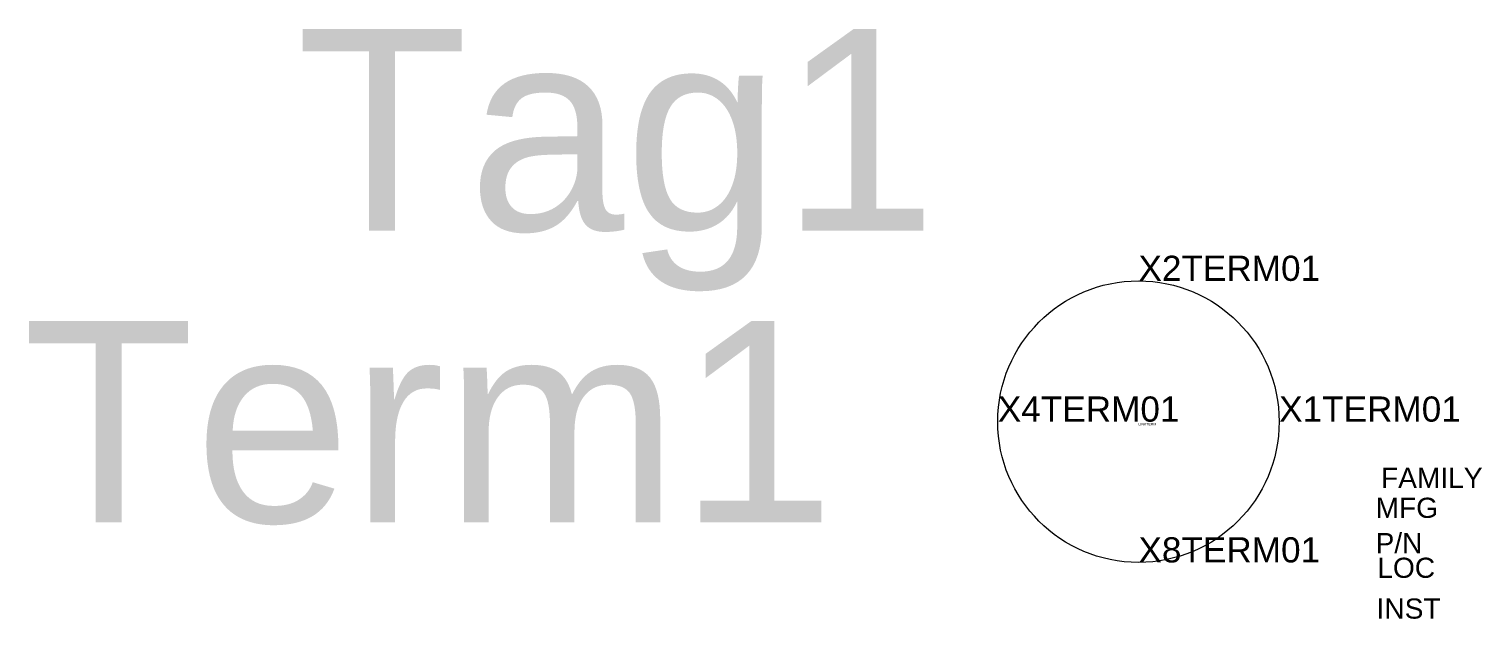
# Model space of a CAD drawing. Header units: inches. Extents: x -3.88 to 0.1, y -0.2 to 0.2.
# Drawn here: x -0.621 to 0.101, y -0.098 to 0.195 of the extents above; entities outside this region: 3.
import ezdxf
from ezdxf.enums import TextEntityAlignment as Align

# ---------------------------------------------------------------- set-up
doc = ezdxf.new("R2010")
doc.units = ezdxf.units.IN
doc.header["$MEASUREMENT"] = 0
doc.styles.add('INERCONNECT TABLES', font='arial.ttf', dxfattribs={"height": 0.1})
doc.styles.add('WD', font='arial.ttf', dxfattribs={"height": 1})

msp = doc.modelspace()

# ---------------------------------------------------------------- linework, layer by layer
msp.add_circle((-0.06988, 0), 0.06988)

# ---------------------------------------------------------------- texts
at = {"style": 'INERCONNECT TABLES', "flags": 8}
msp.add_attdef('Desc1', text='', height=0.1, dxfattribs=at).set_placement((-3.49898, 0.15), align=Align.MIDDLE_RIGHT)
at = {"linetype": 'Continuous', "style": 'INERCONNECT TABLES', "flags": 8}
for tag, text, p in [('Tag1', 'GND', (-0.16988, 0.14488)), ('Desc2', '', (-3.49898, 0)), ('Term1', '', (-0.22055, 0)), ('Desc3', '', (-3.49898, -0.15))]:
    msp.add_attdef(tag, text=text, height=0.1, dxfattribs=at).set_placement(p, align=Align.MIDDLE_RIGHT)
at = {"flags": 9}
for tag, p, height, style in [('X2TERM01', (-0.06988, 0.06988), 0.0125, 'WD'), ('X4TERM01', (-0.13975, 0), 0.0125, 'WD'), ('X1TERM01', (0, 0), 0.0125, 'WD'), ('LINKTERM', (-0.06988, -0.00187), 0.00125, 'WD'), ('FAMILY', (0.05059, -0.03292), 0.01, 'INERCONNECT TABLES'), ('X8TERM01', (-0.06988, -0.06988), 0.0125, 'WD'), ('INST', (0.04838, -0.09778), 0.01, 'INERCONNECT TABLES')]:
    msp.add_attdef(tag, p, '', height=height, dxfattribs=dict(at, style=style))
at = {"linetype": 'Continuous', "style": 'INERCONNECT TABLES', "flags": 9}
msp.add_attdef('MFG', text='', height=0.01, dxfattribs=at).set_placement((0.07893, -0.04776), align=Align.RIGHT)
for tag, p in [('P/N', (0.0479, -0.06529)), ('LOC', (0.04875, -0.07753))]:
    msp.add_attdef(tag, p, '', height=0.01, dxfattribs=at)

doc.saveas('drawing.dxf')
